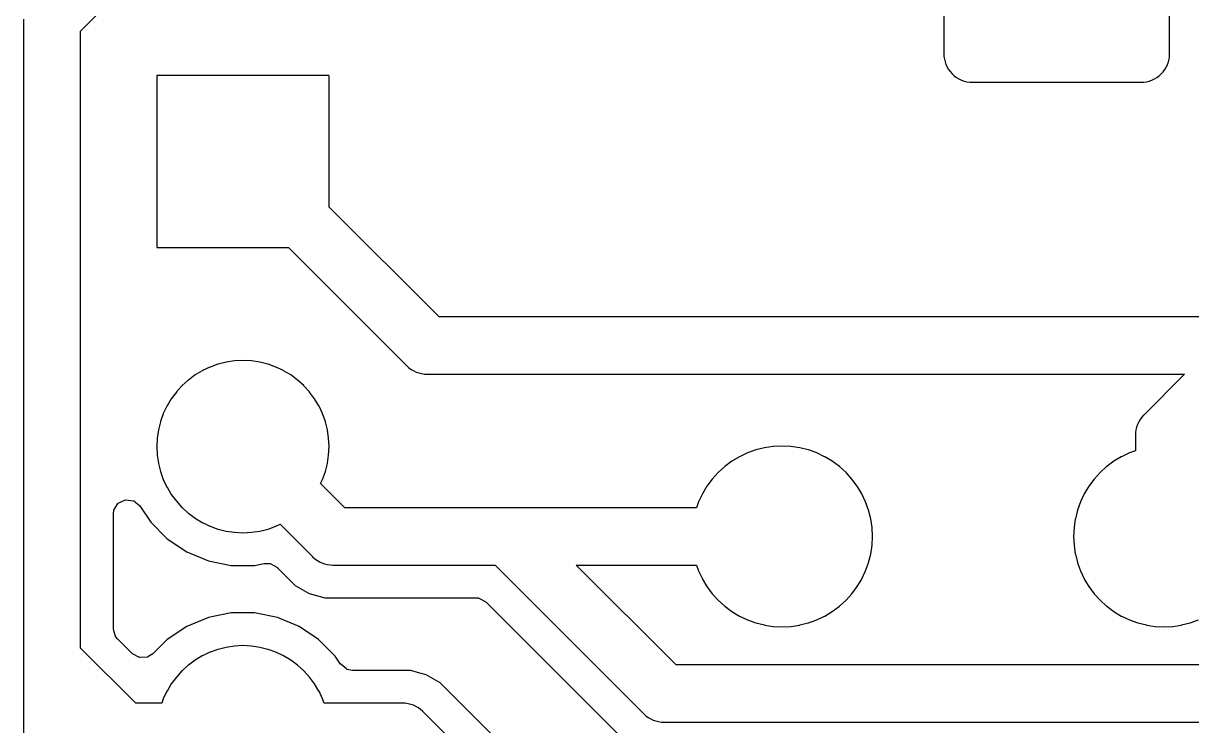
# Model space of a CAD drawing. Header units: metres. Extents: x 92.3 to 181.5, y -134.8 to -50.6.
# Drawn here: x 122.99 to 133.4, y -78.59 to -72.33 of the extents above; entities that cross this region are included whole.
import ezdxf

# ---------------------------------------------------------------- set-up
doc = ezdxf.new("R2010")
doc.units = ezdxf.units.M

msp = doc.modelspace()

# ---------------------------------------------------------------- linework, layer by layer
for points in [[(131.19, -71.755), (131.19, -72.6), (131.19, -72.6), (131.19, -72.6), (131.191, -72.625), (131.191, -72.625), (131.191, -72.625), (131.191, -72.625), (131.191, -72.625), (131.191, -72.625), (131.195, -72.65), (131.195, -72.65), (131.195, -72.65), (131.195, -72.65), (131.195, -72.65), (131.201, -72.674), (131.201, -72.674), (131.201, -72.674), (131.201, -72.674), (131.201, -72.674), (131.209, -72.697), (131.209, -72.697), (131.209, -72.698), (131.209, -72.698), (131.21, -72.698), (131.22, -72.72), (131.22, -72.72), (131.22, -72.72), (131.22, -72.72), (131.22, -72.72), (131.233, -72.741), (131.233, -72.742), (131.233, -72.742), (131.233, -72.742), (131.233, -72.742), (131.248, -72.762), (131.248, -72.762), (131.248, -72.762), (131.248, -72.762), (131.248, -72.762), (131.265, -72.78), (131.265, -72.78), (131.265, -72.78), (131.265, -72.78), (131.265, -72.78), (131.283, -72.797), (131.283, -72.797), (131.283, -72.797), (131.283, -72.797), (131.283, -72.797), (131.303, -72.812), (131.303, -72.812), (131.303, -72.812), (131.303, -72.812), (131.304, -72.812), (131.325, -72.825), (131.325, -72.825), (131.325, -72.825), (131.325, -72.825), (131.325, -72.825), (131.347, -72.835), (131.347, -72.836), (131.347, -72.836), (131.348, -72.836), (131.348, -72.836), (131.371, -72.844), (131.371, -72.844), (131.371, -72.844), (131.371, -72.844), (131.371, -72.844), (131.395, -72.85), (131.395, -72.85), (131.395, -72.85), (131.395, -72.85), (131.395, -72.85), (131.42, -72.854), (131.42, -72.854), (131.42, -72.854), (131.42, -72.854), (131.42, -72.854), (131.445, -72.855), (131.445, -72.855), (131.445, -72.855), (132.945, -72.855), (132.945, -72.855), (132.945, -72.855), (132.97, -72.854), (132.97, -72.854), (132.97, -72.854), (132.97, -72.854), (132.97, -72.854), (132.97, -72.854), (132.995, -72.85), (132.995, -72.85), (132.995, -72.85), (132.995, -72.85), (132.995, -72.85), (133.019, -72.844), (133.019, -72.844), (133.019, -72.844), (133.019, -72.844), (133.019, -72.844), (133.042, -72.836), (133.042, -72.836), (133.043, -72.836), (133.043, -72.836), (133.043, -72.835), (133.065, -72.825), (133.065, -72.825), (133.065, -72.825), (133.065, -72.825), (133.065, -72.825), (133.086, -72.812), (133.087, -72.812), (133.087, -72.812), (133.087, -72.812), (133.087, -72.812), (133.107, -72.797), (133.107, -72.797), (133.107, -72.797), (133.107, -72.797), (133.107, -72.797), (133.125, -72.78), (133.125, -72.78), (133.125, -72.78), (133.125, -72.78), (133.125, -72.78), (133.142, -72.762), (133.142, -72.762), (133.142, -72.762), (133.142, -72.762), (133.142, -72.762), (133.157, -72.742), (133.157, -72.742), (133.157, -72.742), (133.157, -72.742), (133.157, -72.741), (133.17, -72.72), (133.17, -72.72), (133.17, -72.72), (133.17, -72.72), (133.17, -72.72), (133.18, -72.698), (133.181, -72.698), (133.181, -72.698), (133.181, -72.697), (133.181, -72.697), (133.189, -72.674), (133.189, -72.674), (133.189, -72.674), (133.189, -72.674), (133.189, -72.674), (133.195, -72.65), (133.195, -72.65), (133.195, -72.65), (133.195, -72.65), (133.195, -72.65), (133.199, -72.625), (133.199, -72.625), (133.199, -72.625), (133.199, -72.625), (133.199, -72.625), (133.2, -72.6), (133.2, -72.6), (133.2, -72.6), (133.2, -70.8)], [(129.93, -81.84), (126.55, -78.46), (126.55, -78.46), (126.55, -78.459), (126.532, -78.443), (126.532, -78.443), (126.532, -78.443), (126.532, -78.443), (126.532, -78.443), (126.512, -78.428), (126.512, -78.428), (126.512, -78.428), (126.512, -78.428), (126.512, -78.428), (126.49, -78.415), (126.49, -78.415), (126.49, -78.415), (126.49, -78.415), (126.49, -78.415), (126.468, -78.404), (126.468, -78.404), (126.468, -78.404), (126.468, -78.404), (126.467, -78.404), (126.444, -78.396), (126.444, -78.396), (126.444, -78.396), (126.444, -78.396), (126.444, -78.396), (126.42, -78.39), (126.42, -78.39), (126.42, -78.39), (126.42, -78.39), (126.42, -78.39), (126.395, -78.386), (126.395, -78.386), (126.395, -78.386), (126.395, -78.386), (126.395, -78.386), (126.37, -78.385), (126.37, -78.385), (126.37, -78.385), (125.672, -78.385), (125.659, -78.347), (125.659, -78.347), (125.659, -78.346), (125.659, -78.346), (125.659, -78.346), (125.627, -78.279), (125.626, -78.279), (125.626, -78.278), (125.626, -78.278), (125.626, -78.278), (125.588, -78.214), (125.588, -78.214), (125.588, -78.214), (125.588, -78.214), (125.588, -78.214), (125.543, -78.154), (125.543, -78.154), (125.543, -78.153), (125.543, -78.153), (125.543, -78.153), (125.493, -78.098), (125.492, -78.098), (125.492, -78.098), (125.492, -78.098), (125.492, -78.097), (125.437, -78.047), (125.437, -78.047), (125.437, -78.047), (125.436, -78.047), (125.436, -78.047), (125.376, -78.002), (125.376, -78.002), (125.376, -78.002), (125.376, -78.002), (125.376, -78.002), (125.312, -77.964), (125.312, -77.964), (125.312, -77.964), (125.311, -77.964), (125.311, -77.963), (125.244, -77.931), (125.244, -77.931), (125.244, -77.931), (125.243, -77.931), (125.243, -77.931), (125.173, -77.906), (125.173, -77.906), (125.173, -77.906), (125.173, -77.906), (125.172, -77.906), (125.1, -77.888), (125.1, -77.888), (125.1, -77.888), (125.1, -77.888), (125.099, -77.888), (125.025, -77.877), (125.025, -77.877), (125.025, -77.877), (125.025, -77.877), (125.025, -77.877), (124.95, -77.873), (124.95, -77.873), (124.95, -77.873), (124.95, -77.873), (124.95, -77.873), (124.875, -77.877), (124.875, -77.877), (124.875, -77.877), (124.875, -77.877), (124.875, -77.877), (124.801, -77.888), (124.8, -77.888), (124.8, -77.888), (124.8, -77.888), (124.8, -77.888), (124.728, -77.906), (124.727, -77.906), (124.727, -77.906), (124.727, -77.906), (124.727, -77.906), (124.657, -77.931), (124.657, -77.931), (124.656, -77.931), (124.656, -77.931), (124.656, -77.931), (124.589, -77.963), (124.589, -77.964), (124.588, -77.964), (124.588, -77.964), (124.588, -77.964), (124.524, -78.002), (124.524, -78.002), (124.524, -78.002), (124.524, -78.002), (124.524, -78.002), (124.464, -78.047), (124.464, -78.047), (124.463, -78.047), (124.463, -78.047), (124.463, -78.047), (124.408, -78.097), (124.408, -78.098), (124.408, -78.098), (124.408, -78.098), (124.407, -78.098), (124.357, -78.153), (124.357, -78.153), (124.357, -78.153), (124.357, -78.154), (124.357, -78.154), (124.312, -78.214), (124.312, -78.214), (124.312, -78.214), (124.312, -78.214), (124.312, -78.214), (124.274, -78.278), (124.274, -78.278), (124.274, -78.278), (124.274, -78.279), (124.273, -78.279), (124.241, -78.346), (124.241, -78.346), (124.241, -78.346), (124.241, -78.347), (124.241, -78.347), (124.228, -78.385), (123.996, -78.385), (123.505, -77.894), (123.505, -72.399), (124.149, -71.755)], [(122.995, -72.293), (122.995, -86.9)], [(141.644, -74.945), (126.696, -74.945), (125.717, -73.966), (125.717, -72.798), (125.717, -72.798), (125.717, -72.798), (125.717, -72.798), (125.717, -72.798), (125.717, -72.797), (125.717, -72.797), (125.717, -72.797), (125.717, -72.797), (125.717, -72.797), (125.717, -72.797), (125.717, -72.797), (125.717, -72.797), (125.717, -72.796), (125.717, -72.796), (125.717, -72.796), (125.717, -72.796), (125.717, -72.796), (125.717, -72.796), (125.716, -72.796), (125.716, -72.796), (125.716, -72.796), (125.716, -72.795), (125.716, -72.795), (125.716, -72.795), (125.716, -72.795), (125.716, -72.795), (125.716, -72.795), (125.716, -72.795), (125.716, -72.795), (125.716, -72.795), (125.716, -72.795), (125.716, -72.794), (125.715, -72.794), (125.715, -72.794), (125.715, -72.794), (125.715, -72.794), (125.715, -72.794), (125.715, -72.794), (125.715, -72.794), (125.715, -72.794), (125.715, -72.794), (125.715, -72.794), (125.714, -72.794), (125.714, -72.794), (125.714, -72.794), (125.714, -72.793), (125.714, -72.793), (125.714, -72.793), (125.714, -72.793), (125.714, -72.793), (125.714, -72.793), (125.713, -72.793), (125.713, -72.793), (125.713, -72.793), (125.713, -72.793), (125.713, -72.793), (125.713, -72.793), (125.713, -72.793), (125.713, -72.793), (125.712, -72.793), (125.712, -72.793), (125.712, -72.793), (125.712, -72.793), (125.712, -72.793), (124.188, -72.793), (124.188, -72.793), (124.188, -72.793), (124.188, -72.793), (124.188, -72.793), (124.187, -72.793), (124.187, -72.793), (124.187, -72.793), (124.187, -72.793), (124.187, -72.793), (124.187, -72.793), (124.187, -72.793), (124.187, -72.793), (124.186, -72.793), (124.186, -72.793), (124.186, -72.793), (124.186, -72.793), (124.186, -72.793), (124.186, -72.793), (124.186, -72.794), (124.186, -72.794), (124.186, -72.794), (124.185, -72.794), (124.185, -72.794), (124.185, -72.794), (124.185, -72.794), (124.185, -72.794), (124.185, -72.794), (124.185, -72.794), (124.185, -72.794), (124.185, -72.794), (124.185, -72.794), (124.184, -72.794), (124.184, -72.795), (124.184, -72.795), (124.184, -72.795), (124.184, -72.795), (124.184, -72.795), (124.184, -72.795), (124.184, -72.795), (124.184, -72.795), (124.184, -72.795), (124.184, -72.795), (124.184, -72.796), (124.184, -72.796), (124.184, -72.796), (124.183, -72.796), (124.183, -72.796), (124.183, -72.796), (124.183, -72.796), (124.183, -72.796), (124.183, -72.796), (124.183, -72.797), (124.183, -72.797), (124.183, -72.797), (124.183, -72.797), (124.183, -72.797), (124.183, -72.797), (124.183, -72.797), (124.183, -72.797), (124.183, -72.798), (124.183, -72.798), (124.183, -72.798), (124.183, -72.798), (124.183, -72.798), (124.183, -74.322), (124.183, -74.322), (124.183, -74.322), (124.183, -74.322), (124.183, -74.322), (124.183, -74.323), (124.183, -74.323), (124.183, -74.323), (124.183, -74.323), (124.183, -74.323), (124.183, -74.323), (124.183, -74.323), (124.183, -74.323), (124.183, -74.324), (124.183, -74.324), (124.183, -74.324), (124.183, -74.324), (124.183, -74.324), (124.183, -74.324), (124.184, -74.324), (124.184, -74.324), (124.184, -74.324), (124.184, -74.325), (124.184, -74.325), (124.184, -74.325), (124.184, -74.325), (124.184, -74.325), (124.184, -74.325), (124.184, -74.325), (124.184, -74.325), (124.184, -74.325), (124.184, -74.325), (124.184, -74.326), (124.185, -74.326), (124.185, -74.326), (124.185, -74.326), (124.185, -74.326), (124.185, -74.326), (124.185, -74.326), (124.185, -74.326), (124.185, -74.326), (124.185, -74.326), (124.185, -74.326), (124.186, -74.326), (124.186, -74.326), (124.186, -74.326), (124.186, -74.327), (124.186, -74.327), (124.186, -74.327), (124.186, -74.327), (124.186, -74.327), (124.186, -74.327), (124.187, -74.327), (124.187, -74.327), (124.187, -74.327), (124.187, -74.327), (124.187, -74.327), (124.187, -74.327), (124.187, -74.327), (124.187, -74.327), (124.188, -74.327), (124.188, -74.327), (124.188, -74.327), (124.188, -74.327), (124.188, -74.327), (125.356, -74.327), (126.41, -75.38), (126.41, -75.38), (126.41, -75.381), (126.428, -75.397), (126.428, -75.397)], [(133.894, -78.045), (128.806, -78.045), (127.916, -77.155), (128.987, -77.155), (129.006, -77.208), (129.006, -77.208), (129.006, -77.208), (129.006, -77.208), (129.006, -77.208), (129.04, -77.279), (129.04, -77.279), (129.04, -77.279), (129.04, -77.28), (129.04, -77.28), (129.081, -77.347), (129.081, -77.347), (129.081, -77.347), (129.081, -77.347), (129.081, -77.347), (129.128, -77.41), (129.128, -77.411), (129.128, -77.411), (129.128, -77.411), (129.128, -77.411), (129.181, -77.469), (129.181, -77.469), (129.181, -77.469), (129.181, -77.469), (129.181, -77.469), (129.239, -77.522), (129.239, -77.522), (129.239, -77.522), (129.239, -77.522), (129.24, -77.522), (129.303, -77.569), (129.303, -77.569), (129.303, -77.569), (129.303, -77.569), (129.303, -77.569), (129.37, -77.61), (129.37, -77.61), (129.371, -77.61), (129.371, -77.61), (129.371, -77.61), (129.442, -77.644), (129.442, -77.644), (129.442, -77.644), (129.442, -77.644), (129.442, -77.644), (129.516, -77.67), (129.516, -77.67), (129.516, -77.67), (129.516, -77.67), (129.517, -77.67), (129.593, -77.689), (129.593, -77.69), (129.593, -77.69), (129.593, -77.69), (129.593, -77.69), (129.671, -77.701), (129.671, -77.701), (129.671, -77.701), (129.671, -77.701), (129.671, -77.701), (129.75, -77.705), (129.75, -77.705), (129.75, -77.705), (129.75, -77.705), (129.75, -77.705), (129.829, -77.701), (129.829, -77.701), (129.829, -77.701), (129.829, -77.701), (129.829, -77.701), (129.907, -77.69), (129.907, -77.69), (129.907, -77.69), (129.907, -77.69), (129.907, -77.689), (129.983, -77.67), (129.984, -77.67), (129.984, -77.67), (129.984, -77.67), (129.984, -77.67), (130.058, -77.644), (130.058, -77.644), (130.058, -77.644), (130.058, -77.644), (130.058, -77.644), (130.129, -77.61), (130.129, -77.61), (130.129, -77.61), (130.13, -77.61), (130.13, -77.61), (130.197, -77.569), (130.197, -77.569), (130.197, -77.569), (130.197, -77.569), (130.197, -77.569), (130.26, -77.522), (130.261, -77.522), (130.261, -77.522), (130.261, -77.522), (130.261, -77.522), (130.319, -77.469), (130.319, -77.469), (130.319, -77.469), (130.319, -77.469), (130.319, -77.469), (130.372, -77.411), (130.372, -77.411), (130.372, -77.411), (130.372, -77.411), (130.372, -77.41), (130.419, -77.347), (130.419, -77.347), (130.419, -77.347), (130.419, -77.347), (130.419, -77.347), (130.46, -77.28), (130.46, -77.28), (130.46, -77.279), (130.46, -77.279), (130.46, -77.279), (130.494, -77.208), (130.494, -77.208), (130.494, -77.208), (130.494, -77.208), (130.494, -77.208), (130.52, -77.134), (130.52, -77.134), (130.52, -77.134), (130.52, -77.134), (130.52, -77.133), (130.539, -77.057), (130.54, -77.057), (130.54, -77.057), (130.54, -77.057), (130.54, -77.057), (130.551, -76.979), (130.551, -76.979), (130.551, -76.979), (130.551, -76.979), (130.551, -76.979), (130.555, -76.9), (130.555, -76.9), (130.555, -76.9), (130.555, -76.9), (130.555, -76.9), (130.551, -76.821), (130.551, -76.821), (130.551, -76.821), (130.551, -76.821), (130.551, -76.821), (130.54, -76.743), (130.54, -76.743), (130.54, -76.743), (130.54, -76.743), (130.539, -76.743), (130.52, -76.667), (130.52, -76.667), (130.52, -76.666), (130.52, -76.666), (130.52, -76.666), (130.52, -76.666), (130.494, -76.592), (130.494, -76.592), (130.494, -76.592), (130.494, -76.592), (130.494, -76.592), (130.46, -76.521), (130.46, -76.521), (130.46, -76.521), (130.46, -76.52), (130.46, -76.52), (130.419, -76.453), (130.419, -76.453), (130.419, -76.453), (130.419, -76.453), (130.419, -76.453), (130.372, -76.39), (130.372, -76.389), (130.372, -76.389), (130.372, -76.389), (130.372, -76.389), (130.319, -76.331), (130.319, -76.331), (130.319, -76.331), (130.319, -76.331), (130.319, -76.331), (130.261, -76.278), (130.261, -76.278), (130.261, -76.278), (130.261, -76.278), (130.26, -76.278), (130.197, -76.231), (130.197, -76.231), (130.197, -76.231), (130.197, -76.231), (130.197, -76.231), (130.13, -76.19), (130.13, -76.19), (130.129, -76.19), (130.129, -76.19), (130.129, -76.19), (130.058, -76.156), (130.058, -76.156), (130.058, -76.156), (130.058, -76.156), (130.058, -76.156), (129.984, -76.13), (129.984, -76.13), (129.984, -76.13), (129.984, -76.13), (129.983, -76.13), (129.907, -76.111), (129.907, -76.11), (129.907, -76.11), (129.907, -76.11), (129.907, -76.11), (129.829, -76.099), (129.829, -76.099), (129.829, -76.099), (129.829, -76.099), (129.829, -76.099), (129.75, -76.095), (129.75, -76.095), (129.75, -76.095), (129.75, -76.095), (129.75, -76.095), (129.671, -76.099), (129.671, -76.099), (129.671, -76.099), (129.671, -76.099), (129.671, -76.099), (129.593, -76.11), (129.593, -76.11), (129.593, -76.11), (129.593, -76.11), (129.593, -76.111), (129.517, -76.13), (129.516, -76.13), (129.516, -76.13), (129.516, -76.13), (129.516, -76.13), (129.442, -76.156), (129.442, -76.156), (129.442, -76.156), (129.442, -76.156), (129.442, -76.156), (129.371, -76.19), (129.371, -76.19), (129.371, -76.19), (129.37, -76.19), (129.37, -76.19), (129.303, -76.231), (129.303, -76.231), (129.303, -76.231), (129.303, -76.231), (129.303, -76.231), (129.24, -76.278), (129.239, -76.278), (129.239, -76.278), (129.239, -76.278), (129.239, -76.278), (129.181, -76.331), (129.181, -76.331), (129.181, -76.331), (129.181, -76.331), (129.181, -76.331), (129.128, -76.389), (129.128, -76.389), (129.128, -76.389), (129.128, -76.389), (129.128, -76.39), (129.081, -76.453), (129.081, -76.453), (129.081, -76.453), (129.081, -76.453), (129.081, -76.453), (129.04, -76.52), (129.04, -76.52), (129.04, -76.521), (129.04, -76.521), (129.04, -76.521), (129.006, -76.592), (129.006, -76.592), (129.006, -76.592), (129.006, -76.592), (129.006, -76.592), (128.987, -76.645), (125.856, -76.645), (125.641, -76.43), (125.659, -76.394), (125.659, -76.394), (125.659, -76.394), (125.659, -76.393), (125.659, -76.393), (125.684, -76.323), (125.684, -76.323), (125.684, -76.323), (125.684, -76.323), (125.684, -76.323), (125.684, -76.323), (125.684, -76.322), (125.702, -76.25), (125.702, -76.25), (125.702, -76.25), (125.702, -76.25), (125.702, -76.249), (125.713, -76.175), (125.713, -76.175), (125.713, -76.175), (125.713, -76.175), (125.713, -76.175), (125.717, -76.1), (125.717, -76.1), (125.717, -76.1), (125.717, -76.1), (125.717, -76.1), (125.713, -76.025), (125.713, -76.025), (125.713, -76.025), (125.713, -76.025), (125.713, -76.025), (125.702, -75.951), (125.702, -75.95), (125.702, -75.95), (125.702, -75.95), (125.702, -75.95), (125.684, -75.878), (125.684, -75.877), (125.684, -75.877), (125.684, -75.877), (125.684, -75.877), (125.659, -75.807), (125.659, -75.807), (125.659, -75.806), (125.659, -75.806), (125.659, -75.806), (125.627, -75.739), (125.626, -75.739), (125.626, -75.738), (125.626, -75.738), (125.626, -75.738), (125.588, -75.674), (125.588, -75.674), (125.588, -75.674), (125.588, -75.674), (125.588, -75.674), (125.543, -75.614), (125.543, -75.614), (125.543, -75.613), (125.543, -75.613), (125.543, -75.613), (125.493, -75.558), (125.492, -75.558), (125.492, -75.558), (125.492, -75.558), (125.492, -75.557), (125.437, -75.507), (125.437, -75.507), (125.437, -75.507), (125.436, -75.507), (125.436, -75.507), (125.376, -75.462), (125.376, -75.462), (125.376, -75.462), (125.376, -75.462), (125.376, -75.462), (125.312, -75.424), (125.312, -75.424), (125.312, -75.424), (125.311, -75.424), (125.311, -75.423), (125.244, -75.391), (125.244, -75.391), (125.244, -75.391), (125.243, -75.391), (125.243, -75.391), (125.173, -75.366), (125.173, -75.366), (125.173, -75.366), (125.173, -75.366), (125.172, -75.366), (125.1, -75.348), (125.1, -75.348), (125.1, -75.348), (125.1, -75.348), (125.099, -75.348), (125.025, -75.337), (125.025, -75.337), (125.025, -75.337), (125.025, -75.337), (125.025, -75.337), (124.95, -75.333), (124.95, -75.333), (124.95, -75.333), (124.95, -75.333), (124.95, -75.333), (124.875, -75.337), (124.875, -75.337), (124.875, -75.337), (124.875, -75.337), (124.875, -75.337), (124.801, -75.348), (124.8, -75.348), (124.8, -75.348), (124.8, -75.348), (124.8, -75.348), (124.728, -75.366), (124.727, -75.366), (124.727, -75.366), (124.727, -75.366), (124.727, -75.366), (124.657, -75.391), (124.657, -75.391), (124.656, -75.391), (124.656, -75.391), (124.656, -75.391), (124.589, -75.423), (124.589, -75.424), (124.588, -75.424), (124.588, -75.424), (124.588, -75.424), (124.524, -75.462), (124.524, -75.462), (124.524, -75.462), (124.524, -75.462), (124.524, -75.462), (124.464, -75.507), (124.464, -75.507), (124.463, -75.507), (124.463, -75.507), (124.463, -75.507), (124.408, -75.557), (124.408, -75.558), (124.408, -75.558), (124.408, -75.558), (124.407, -75.558), (124.357, -75.613), (124.357, -75.613), (124.357, -75.613), (124.357, -75.614), (124.357, -75.614), (124.312, -75.674), (124.312, -75.674), (124.312, -75.674), (124.312, -75.674), (124.312, -75.674), (124.274, -75.738), (124.274, -75.738), (124.274, -75.738), (124.274, -75.739), (124.273, -75.739), (124.241, -75.806), (124.241, -75.806), (124.241, -75.806), (124.241, -75.807), (124.241, -75.807), (124.216, -75.877), (124.216, -75.877), (124.216, -75.877), (124.216, -75.877), (124.216, -75.878), (124.198, -75.95), (124.198, -75.95), (124.198, -75.95), (124.198, -75.95), (124.198, -75.951), (124.187, -76.025), (124.187, -76.025), (124.187, -76.025), (124.187, -76.025), (124.187, -76.025), (124.183, -76.1), (124.183, -76.1), (124.183, -76.1), (124.183, -76.1), (124.183, -76.1), (124.187, -76.175), (124.187, -76.175), (124.187, -76.175), (124.187, -76.175), (124.187, -76.175), (124.198, -76.249), (124.198, -76.25), (124.198, -76.25), (124.198, -76.25), (124.198, -76.25), (124.216, -76.322), (124.216, -76.323), (124.216, -76.323), (124.216, -76.323), (124.216, -76.323), (124.241, -76.393), (124.241, -76.393), (124.241, -76.394), (124.241, -76.394), (124.241, -76.394), (124.273, -76.461), (124.274, -76.461), (124.274, -76.462), (124.274, -76.462), (124.274, -76.462), (124.312, -76.526), (124.312, -76.526), (124.312, -76.526), (124.312, -76.526), (124.312, -76.526), (124.357, -76.586), (124.357, -76.586), (124.357, -76.587), (124.357, -76.587), (124.357, -76.587), (124.407, -76.642), (124.408, -76.642), (124.408, -76.642), (124.408, -76.642), (124.408, -76.643), (124.463, -76.693), (124.463, -76.693), (124.463, -76.693), (124.464, -76.693), (124.464, -76.693), (124.524, -76.738), (124.524, -76.738), (124.524, -76.738), (124.524, -76.738), (124.524, -76.738), (124.588, -76.776), (124.588, -76.776), (124.588, -76.776), (124.589, -76.776), (124.589, -76.777), (124.656, -76.809), (124.656, -76.809), (124.656, -76.809), (124.657, -76.809), (124.657, -76.809), (124.727, -76.834), (124.727, -76.834)], [(126.428, -75.397), (126.428, -75.397), (126.428, -75.397), (126.428, -75.397), (126.428, -75.397), (126.448, -75.412), (126.448, -75.412), (126.448, -75.412), (126.448, -75.412), (126.448, -75.412), (126.47, -75.425), (126.47, -75.425), (126.47, -75.425), (126.47, -75.425), (126.47, -75.425), (126.492, -75.436), (126.492, -75.436), (126.492, -75.436), (126.492, -75.436), (126.493, -75.436), (126.516, -75.444), (126.516, -75.444), (126.516, -75.444), (126.516, -75.444), (126.516, -75.444), (126.54, -75.45), (126.54, -75.45), (126.54, -75.45), (126.54, -75.45), (126.54, -75.45), (126.565, -75.454), (126.565, -75.454), (126.565, -75.454), (126.565, -75.454), (126.565, -75.454), (126.59, -75.455), (126.59, -75.455), (126.59, -75.455), (133.334, -75.455), (132.97, -75.82), (132.97, -75.82), (132.969, -75.82), (132.953, -75.838), (132.953, -75.838), (132.953, -75.838), (132.953, -75.838), (132.953, -75.838), (132.938, -75.858), (132.938, -75.858), (132.938, -75.858), (132.938, -75.858), (132.938, -75.858), (132.925, -75.88), (132.925, -75.88), (132.925, -75.88), (132.925, -75.88), (132.925, -75.88), (132.914, -75.902), (132.914, -75.902), (132.914, -75.902), (132.914, -75.902), (132.914, -75.903), (132.906, -75.926), (132.906, -75.926), (132.906, -75.926), (132.906, -75.926), (132.906, -75.926), (132.9, -75.95), (132.9, -75.95), (132.9, -75.95), (132.9, -75.95), (132.9, -75.95), (132.896, -75.975), (132.896, -75.975), (132.896, -75.975), (132.896, -75.975), (132.896, -75.975), (132.895, -76), (132.895, -76), (132.895, -76), (132.895, -76.137), (132.842, -76.156), (132.842, -76.156), (132.842, -76.156), (132.842, -76.156), (132.842, -76.156), (132.771, -76.19), (132.771, -76.19), (132.771, -76.19), (132.77, -76.19), (132.77, -76.19), (132.703, -76.231), (132.703, -76.231), (132.703, -76.231), (132.703, -76.231), (132.703, -76.231), (132.64, -76.278), (132.639, -76.278), (132.639, -76.278), (132.639, -76.278), (132.639, -76.278), (132.581, -76.331), (132.581, -76.331), (132.581, -76.331), (132.581, -76.331), (132.581, -76.331), (132.528, -76.389), (132.528, -76.389), (132.528, -76.389), (132.528, -76.389), (132.528, -76.39), (132.481, -76.453), (132.481, -76.453), (132.481, -76.453), (132.481, -76.453), (132.481, -76.453), (132.44, -76.52), (132.44, -76.52), (132.44, -76.521), (132.44, -76.521), (132.44, -76.521), (132.406, -76.592), (132.406, -76.592), (132.406, -76.592), (132.406, -76.592), (132.406, -76.592), (132.38, -76.666), (132.38, -76.666), (132.38, -76.666), (132.38, -76.666), (132.38, -76.667), (132.361, -76.743), (132.36, -76.743), (132.36, -76.743), (132.36, -76.743), (132.36, -76.743), (132.349, -76.821), (132.349, -76.821), (132.349, -76.821), (132.349, -76.821), (132.349, -76.821), (132.345, -76.9), (132.345, -76.9), (132.345, -76.9), (132.345, -76.9), (132.345, -76.9), (132.349, -76.979), (132.349, -76.979), (132.349, -76.979), (132.349, -76.979), (132.349, -76.979), (132.36, -77.057), (132.36, -77.057), (132.36, -77.057), (132.36, -77.057), (132.361, -77.057), (132.38, -77.133), (132.38, -77.134), (132.38, -77.134), (132.38, -77.134), (132.38, -77.134), (132.406, -77.208), (132.406, -77.208), (132.406, -77.208), (132.406, -77.208), (132.406, -77.208), (132.44, -77.279), (132.44, -77.279), (132.44, -77.279), (132.44, -77.28), (132.44, -77.28), (132.481, -77.347), (132.481, -77.347), (132.481, -77.347), (132.481, -77.347), (132.481, -77.347), (132.528, -77.41), (132.528, -77.411), (132.528, -77.411), (132.528, -77.411), (132.528, -77.411), (132.581, -77.469), (132.581, -77.469), (132.581, -77.469), (132.581, -77.469), (132.581, -77.469), (132.639, -77.522), (132.639, -77.522), (132.639, -77.522), (132.639, -77.522), (132.64, -77.522), (132.703, -77.569), (132.703, -77.569), (132.703, -77.569), (132.703, -77.569), (132.703, -77.569), (132.77, -77.61), (132.77, -77.61), (132.771, -77.61), (132.771, -77.61), (132.771, -77.61), (132.842, -77.644), (132.842, -77.644), (132.842, -77.644), (132.842, -77.644), (132.842, -77.644), (132.916, -77.67), (132.916, -77.67), (132.916, -77.67), (132.916, -77.67), (132.917, -77.67), (132.993, -77.689), (132.993, -77.69), (132.993, -77.69), (132.993, -77.69), (132.993, -77.69), (133.071, -77.701), (133.071, -77.701), (133.071, -77.701), (133.071, -77.701), (133.071, -77.701), (133.15, -77.705), (133.15, -77.705), (133.15, -77.705), (133.15, -77.705), (133.15, -77.705), (133.229, -77.701), (133.229, -77.701), (133.229, -77.701), (133.229, -77.701), (133.229, -77.701), (133.307, -77.69), (133.307, -77.69), (133.307, -77.69), (133.307, -77.69), (133.307, -77.689), (133.383, -77.67), (133.384, -77.67), (133.384, -77.67), (133.384, -77.67), (133.384, -77.67), (133.458, -77.644)], [(130.187, -81.685), (126.705, -78.203), (126.581, -78.132), (126.538, -78.12), (126.442, -78.094), (125.926, -78.094), (125.926, -78.094), (125.926, -78.094), (125.926, -78.094), (125.926, -78.094), (125.926, -78.094), (125.926, -78.094), (125.925, -78.094), (125.925, -78.094), (125.876, -78.084), (125.876, -78.084), (125.876, -78.084), (125.875, -78.084), (125.875, -78.084), (125.875, -78.084), (125.875, -78.084), (125.875, -78.084), (125.875, -78.084), (125.875, -78.084), (125.875, -78.084), (125.875, -78.084), (125.874, -78.084), (125.874, -78.084), (125.874, -78.083), (125.874, -78.083), (125.874, -78.083), (125.874, -78.083), (125.874, -78.083), (125.874, -78.083), (125.874, -78.083), (125.82, -78.038), (125.82, -78.038), (125.82, -78.038), (125.82, -78.038), (125.82, -78.038), (125.82, -78.038), (125.819, -78.038), (125.819, -78.038), (125.819, -78.038), (125.819, -78.037), (125.819, -78.037), (125.819, -78.037), (125.819, -78.037), (125.771, -77.966), (125.624, -77.819), (125.451, -77.703), (125.258, -77.623), (125.054, -77.582), (124.846, -77.582), (124.642, -77.623), (124.449, -77.703), (124.276, -77.819), (124.149, -77.945), (124.149, -77.945), (124.149, -77.945), (124.149, -77.946), (124.149, -77.946), (124.149, -77.946), (124.149, -77.946), (124.149, -77.946), (124.148, -77.946), (124.148, -77.946), (124.104, -77.974), (124.104, -77.975), (124.104, -77.975), (124.104, -77.975), (124.104, -77.975), (124.103, -77.975), (124.103, -77.975), (124.103, -77.975), (124.103, -77.975), (124.103, -77.975), (124.103, -77.975), (124.103, -77.975), (124.103, -77.975), (124.103, -77.975), (124.102, -77.975), (124.102, -77.975), (124.102, -77.975), (124.102, -77.975), (124.102, -77.975), (124.102, -77.975), (124.102, -77.975), (124.032, -77.98), (124.032, -77.98), (124.032, -77.98), (124.032, -77.98), (124.031, -77.98), (124.031, -77.98), (124.031, -77.98), (124.031, -77.98), (124.031, -77.98), (124.031, -77.98), (124.031, -77.98), (124.031, -77.98), (124.03, -77.98), (124.03, -77.98), (124.03, -77.98), (124.03, -77.98), (124.03, -77.98), (124.03, -77.98), (124.03, -77.98), (124.03, -77.98), (124.03, -77.98), (124.029, -77.98), (124.029, -77.98), (124.029, -77.98), (123.968, -77.946), (123.968, -77.946), (123.968, -77.946), (123.968, -77.946), (123.967, -77.946), (123.967, -77.946), (123.967, -77.946), (123.967, -77.946), (123.967, -77.946), (123.967, -77.946), (123.967, -77.945), (123.967, -77.945), (123.967, -77.945), (123.833, -77.812), (123.833, -77.812), (123.833, -77.812), (123.833, -77.812), (123.833, -77.811), (123.816, -77.791), (123.816, -77.791), (123.816, -77.791), (123.816, -77.79), (123.816, -77.79), (123.816, -77.79), (123.816, -77.79), (123.816, -77.79), (123.816, -77.79), (123.816, -77.79), (123.816, -77.79), (123.816, -77.79), (123.816, -77.79), (123.816, -77.789), (123.815, -77.789), (123.815, -77.789), (123.815, -77.789), (123.815, -77.787), (123.812, -77.783), (123.812, -77.783), (123.812, -77.783), (123.811, -77.783), (123.811, -77.783), (123.811, -77.783), (123.811, -77.782), (123.811, -77.782), (123.811, -77.782), (123.811, -77.782), (123.811, -77.782), (123.811, -77.782), (123.811, -77.782), (123.811, -77.782), (123.811, -77.781), (123.811, -77.781), (123.811, -77.781), (123.811, -77.781), (123.804, -77.751), (123.796, -77.722), (123.796, -77.722), (123.796, -77.722), (123.796, -77.722), (123.796, -77.722), (123.796, -77.721), (123.796, -77.721), (123.796, -77.721), (123.796, -77.721), (123.796, -77.721), (123.796, -77.721), (123.796, -77.721), (123.796, -77.721), (123.796, -76.701), (123.796, -76.701), (123.796, -76.701), (123.796, -76.7), (123.796, -76.7), (123.796, -76.7), (123.8, -76.667), (123.8, -76.667), (123.8, -76.667), (123.8, -76.667), (123.8, -76.667), (123.8, -76.667), (123.8, -76.667), (123.8, -76.667), (123.8, -76.666), (123.8, -76.666), (123.8, -76.666), (123.8, -76.666), (123.8, -76.666), (123.8, -76.666), (123.8, -76.666), (123.801, -76.666), (123.801, -76.666), (123.801, -76.665), (123.837, -76.606), (123.837, -76.606), (123.838, -76.606), (123.838, -76.606), (123.838, -76.606), (123.838, -76.605), (123.838, -76.605), (123.838, -76.605), (123.838, -76.605), (123.838, -76.605), (123.838, -76.605), (123.838, -76.605), (123.838, -76.605), (123.838, -76.605), (123.839, -76.605), (123.839, -76.605), (123.839, -76.605), (123.839, -76.604), (123.839, -76.604), (123.839, -76.604), (123.839, -76.604), (123.839, -76.604), (123.839, -76.604), (123.839, -76.604), (123.903, -76.574), (123.903, -76.574), (123.903, -76.574), (123.903, -76.574), (123.903, -76.574), (123.903, -76.574), (123.903, -76.574), (123.903, -76.574), (123.903, -76.574), (123.904, -76.574), (123.904, -76.574), (123.904, -76.574), (123.904, -76.574), (123.904, -76.574), (123.904, -76.573), (123.904, -76.573), (123.904, -76.573), (123.905, -76.573), (123.905, -76.573), (123.905, -76.573), (123.905, -76.573), (123.905, -76.573), (123.905, -76.573), (123.905, -76.574), (123.975, -76.582), (123.975, -76.582), (123.975, -76.582), (123.975, -76.582), (123.975, -76.582), (123.975, -76.582), (123.975, -76.582), (123.975, -76.582), (123.976, -76.582), (123.976, -76.582), (123.976, -76.583), (123.976, -76.583), (123.976, -76.583), (123.976, -76.583), (123.976, -76.583), (123.976, -76.583), (123.976, -76.583), (123.977, -76.583), (123.977, -76.583), (123.977, -76.583), (123.977, -76.583), (123.977, -76.583), (123.977, -76.583), (123.977, -76.583), (124.031, -76.628), (124.031, -76.628), (124.031, -76.628), (124.031, -76.628), (124.031, -76.628), (124.031, -76.629), (124.031, -76.629), (124.031, -76.629), (124.031, -76.629), (124.032, -76.629), (124.032, -76.629), (124.032, -76.629), (124.032, -76.629), (124.129, -76.774), (124.276, -76.921), (124.449, -77.037), (124.642, -77.117), (124.846, -77.158), (125.054, -77.158), (125.069, -77.155), (125.138, -77.141), (125.138, -77.141), (125.138, -77.141), (125.139, -77.141), (125.139, -77.141), (125.139, -77.141), (125.139, -77.141), (125.139, -77.141), (125.139, -77.141), (125.19, -77.141), (125.19, -77.141), (125.19, -77.141), (125.19, -77.141), (125.19, -77.141), (125.19, -77.141), (125.191, -77.141), (125.191, -77.141), (125.191, -77.141), (125.191, -77.141), (125.191, -77.141), (125.191, -77.141), (125.191, -77.141), (125.191, -77.141), (125.191, -77.141), (125.192, -77.141), (125.192, -77.142), (125.192, -77.142), (125.192, -77.142), (125.192, -77.142), (125.192, -77.142), (125.253, -77.175), (125.254, -77.175), (125.254, -77.175), (125.254, -77.175), (125.254, -77.175), (125.254, -77.176), (125.254, -77.176), (125.254, -77.176), (125.254, -77.176), (125.254, -77.176), (125.254, -77.176), (125.255, -77.176), (125.255, -77.176), (125.415, -77.337), (125.539, -77.408), (125.678, -77.446), (127.021, -77.446), (127.021, -77.446), (127.021, -77.446), (127.021, -77.446), (127.021, -77.446), (127.048, -77.448), (127.048, -77.448), (127.048, -77.448), (127.048, -77.448), (127.048, -77.448), (127.048, -77.448), (127.048, -77.448), (127.048, -77.449), (127.048, -77.449), (127.049, -77.449), (127.049, -77.449), (127.049, -77.449), (127.049, -77.449), (127.049, -77.449), (127.049, -77.449), (127.049, -77.449), (127.049, -77.449), (127.111, -77.482), (127.111, -77.482), (127.111, -77.483), (127.111, -77.483), (127.111, -77.483), (127.111, -77.483), (127.111, -77.483), (127.111, -77.483), (127.111, -77.483), (127.112, -77.483), (127.112, -77.483), (127.112, -77.483), (127.112, -77.483), (128.365, -78.737)], [(124.727, -76.834), (124.727, -76.834), (124.727, -76.834), (124.727, -76.834), (124.727, -76.834), (124.728, -76.834), (124.8, -76.852), (124.8, -76.852), (124.8, -76.852), (124.8, -76.852), (124.801, -76.852), (124.875, -76.863), (124.875, -76.863), (124.875, -76.863), (124.875, -76.863), (124.875, -76.863), (124.95, -76.867), (124.95, -76.867), (124.95, -76.867), (124.95, -76.867), (124.95, -76.867), (125.025, -76.863), (125.025, -76.863), (125.025, -76.863), (125.025, -76.863), (125.025, -76.863), (125.099, -76.852), (125.1, -76.852), (125.1, -76.852), (125.1, -76.852), (125.1, -76.852), (125.172, -76.834), (125.173, -76.834), (125.173, -76.834), (125.173, -76.834), (125.173, -76.834), (125.243, -76.809), (125.243, -76.809), (125.244, -76.809), (125.244, -76.809), (125.244, -76.809), (125.28, -76.791), (125.57, -77.08), (125.57, -77.08), (125.57, -77.081), (125.588, -77.097), (125.588, -77.097), (125.588, -77.097), (125.588, -77.097), (125.588, -77.097), (125.588, -77.097), (125.608, -77.112), (125.608, -77.112), (125.608, -77.112), (125.608, -77.112), (125.608, -77.112), (125.63, -77.125), (125.63, -77.125), (125.63, -77.125), (125.63, -77.125), (125.63, -77.125), (125.652, -77.136), (125.652, -77.136), (125.652, -77.136), (125.652, -77.136), (125.653, -77.136), (125.676, -77.144), (125.676, -77.144), (125.676, -77.144), (125.676, -77.144), (125.676, -77.144), (125.7, -77.15), (125.7, -77.15), (125.7, -77.15), (125.7, -77.15), (125.7, -77.15), (125.725, -77.154), (125.725, -77.154), (125.725, -77.154), (125.725, -77.154), (125.725, -77.154), (125.75, -77.155), (125.75, -77.155), (125.75, -77.155), (127.194, -77.155), (128.52, -78.48), (128.52, -78.48), (128.52, -78.481), (128.538, -78.497), (128.538, -78.497), (128.538, -78.497), (128.538, -78.497), (128.538, -78.497), (128.538, -78.497), (128.558, -78.512), (128.558, -78.512), (128.558, -78.512), (128.558, -78.512), (128.558, -78.512), (128.58, -78.525), (128.58, -78.525), (128.58, -78.525), (128.58, -78.525), (128.58, -78.525), (128.602, -78.536), (128.602, -78.536), (128.602, -78.536), (128.602, -78.536), (128.603, -78.536), (128.626, -78.544), (128.626, -78.544), (128.626, -78.544), (128.626, -78.544), (128.626, -78.544), (128.65, -78.55), (128.65, -78.55), (128.65, -78.55), (128.65, -78.55), (128.65, -78.55), (128.675, -78.554), (128.675, -78.554), (128.675, -78.554), (128.675, -78.554), (128.675, -78.554), (128.7, -78.555), (128.7, -78.555), (128.7, -78.555), (134, -78.555)]]:
    msp.add_lwpolyline(points)

doc.saveas('drawing.dxf')
